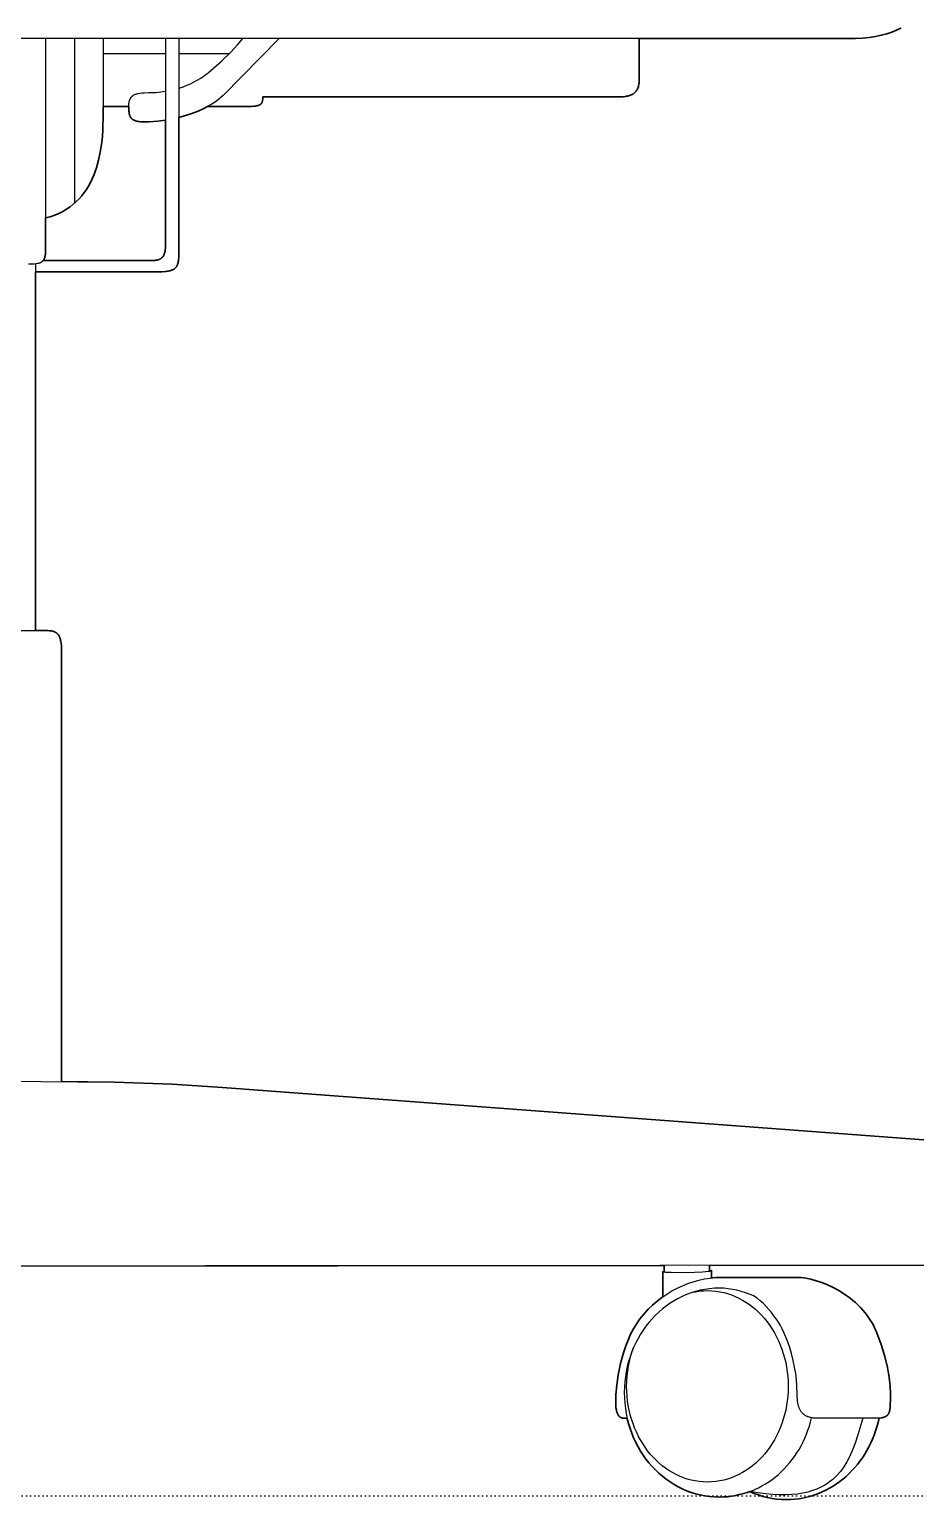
# Model space of a CAD drawing. Header units: millimetres. Extents: x 0 to 1824, y -1116 to 893.
# Drawn here: x 422.1 to 655, y -1116 to -729.6 of the extents above; entities that cross this region are included whole.
import ezdxf

# ---------------------------------------------------------------- set-up
doc = ezdxf.new("R2010")
doc.units = ezdxf.units.MM
doc.linetypes.add('Dots', pattern=[1, 0, -1])
doc.layers.add('Blocks', color=7, linetype='Continuous')
for name, color, linetype, lineweight, true_color in [('Blocks$Inner', 7, 'Continuous', 25, 0x007f00), ('Blocks$Outline', 7, 'Continuous', 35, 0xff3f3f), ('Groud', 7, 'Dots', 25, 0x243775)]:
    doc.layers.add(name, color=color, linetype=linetype, lineweight=lineweight, true_color=true_color)

# ---------------------------------------------------------------- blocks, each defined once
blk = doc.blocks.new('Oxford Low Office Chair Back')
at = {"layer": 'Blocks$Inner'}
for p, q in [((474.64, 379.03), (461.37, 379.03)), ((441.49, 365.13), (448.2, 365.13)), ((468.88, 365.13), (479.13, 365.13)), ((430.56, 221.94), (430.56, 108.86)), ((588.52, 52.3), (588.52, 58.9)), ((601.37, 59.22), (601.37, 57.26))]:
    blk.add_line(p, q, dxfattribs=at)
for points in [[(651.05, 385.71), (649.92, 385.18), (648.7, 384.7), (647.38, 384.27), (645.96, 383.89), (644.43, 383.58), (642.78, 383.33), (641.03, 383.15), (639.15, 383.04), (637.15, 383), (183.1, 383), (182.03, 383.03), (180.97, 383.11), (179.92, 383.24), (178.88, 383.43), (177.85, 383.67), (176.84, 383.95), (175.84, 384.28), (174.86, 384.66), (173.9, 385.08), (172.97, 385.55)], [(426.34, 383), (426.34, 327.16), (426.32, 326.59), (426.3, 326.33), (426.27, 326.09), (426.23, 325.86), (426.18, 325.65), (426.13, 325.45), (426.06, 325.26), (425.99, 325.09), (425.95, 325.01), (425.9, 324.93), (425.86, 324.85), (425.81, 324.78), (425.76, 324.71), (425.71, 324.65), (425.6, 324.52), (425.54, 324.47), (425.48, 324.41), (425.42, 324.36), (425.36, 324.31), (425.35, 324.31), (425.35, 324.31), (425.35, 324.3), (425.35, 324.3), (425.35, 324.3), (425.34, 324.3), (425.34, 324.3), (425.34, 324.3), (425.34, 324.3), (425.34, 324.29), (425.33, 324.29), (425.33, 324.29), (425.33, 324.29), (425.33, 324.29), (425.33, 324.29), (425.32, 324.29), (425.29, 324.26), (425.22, 324.22), (425.15, 324.17), (425.08, 324.13), (425, 324.1), (424.92, 324.06), (424.76, 324), (424.59, 323.94), (424.5, 323.91), (424.41, 323.89), (424.23, 323.85), (423.82, 323.78), (423.39, 323.73), (422.91, 323.71), (421.87, 323.69)], [(461.37, 383), (461.37, 326.67), (461.34, 325.38), (461.29, 324.83), (461.26, 324.57), (461.22, 324.32), (461.17, 324.09), (461.11, 323.87), (461.04, 323.66), (461.01, 323.56), (460.96, 323.46), (460.92, 323.37), (460.87, 323.28), (460.83, 323.19), (460.77, 323.1), (460.72, 323.02), (460.66, 322.94), (460.6, 322.86), (460.53, 322.79), (460.46, 322.72), (460.43, 322.68), (460.39, 322.65), (460.32, 322.58), (460.24, 322.52), (460.15, 322.46), (460.07, 322.4), (460.05, 322.39), (460.05, 322.39), (460.05, 322.39), (460.05, 322.39), (460.04, 322.39), (460.02, 322.37), (459.97, 322.35), (459.88, 322.29), (459.68, 322.19), (459.46, 322.11), (459.22, 322.03), (458.96, 321.96), (458.68, 321.9), (458.39, 321.84), (458.07, 321.8), (457.73, 321.77), (456.99, 321.72), (456.15, 321.7), (423.66, 321.7)], [(457.89, 383), (457.89, 329.52), (457.88, 328.51), (457.85, 328.04), (457.81, 327.59), (457.75, 327.16), (457.71, 326.96), (457.67, 326.76), (457.61, 326.57), (457.55, 326.39), (457.48, 326.22), (457.4, 326.05), (457.32, 325.9), (457.27, 325.82), (457.22, 325.75), (457.17, 325.68), (457.11, 325.61), (457.05, 325.54), (457.05, 325.54), (457.05, 325.54), (457.05, 325.53), (457.05, 325.53), (457.04, 325.53), (457.04, 325.53), (457.04, 325.53), (457.04, 325.53), (457.04, 325.52), (457.03, 325.52), (457.03, 325.52), (457.03, 325.52), (457.03, 325.51), (457.03, 325.51), (457.02, 325.51), (457.02, 325.51), (457.02, 325.51), (457.02, 325.5), (457.02, 325.5), (457.01, 325.5), (457.01, 325.5), (457.01, 325.5), (457.01, 325.49), (457.01, 325.49), (457, 325.49), (457, 325.49), (457, 325.48), (457, 325.48), (457, 325.48), (456.99, 325.48), (456.99, 325.48), (456.93, 325.41), (456.86, 325.35), (456.79, 325.3), (456.76, 325.27), (456.72, 325.24), (456.64, 325.19), (456.57, 325.14), (456.48, 325.09), (456.4, 325.05), (456.31, 325), (456.22, 324.96), (456.12, 324.92), (456.02, 324.89), (455.92, 324.86), (455.82, 324.83), (455.59, 324.78), (455.47, 324.75), (455.35, 324.73), (455.1, 324.71), (454.83, 324.69), (454.54, 324.68), (425.74, 324.68)], [(441.49, 383), (441.49, 363.02), (441.4, 359.22), (441.26, 357.21), (441.03, 355.17), (440.71, 353.11), (440.27, 351.06), (439.7, 349.03), (439.37, 348.04), (438.99, 347.06), (438.58, 346.1), (438.13, 345.17), (437.63, 344.25), (437.08, 343.37), (436.49, 342.51), (435.85, 341.69), (435.16, 340.9), (434.42, 340.15), (433.62, 339.44), (432.77, 338.77), (431.85, 338.15), (430.88, 337.58), (429.84, 337.06), (428.74, 336.6), (427.57, 336.19), (426.34, 335.85)], [(433.92, 383), (433.92, 339.7)], [(487.71, 383), (472.99, 368.05), (472.46, 367.57), (471.9, 367.11), (471.31, 366.66), (470.7, 366.22), (470.05, 365.8), (469.37, 365.4), (467.95, 364.63), (466.43, 363.93), (464.82, 363.3), (463.13, 362.75), (461.37, 362.27)], [(461.37, 369.95), (462.32, 370.27), (463.29, 370.63), (464.26, 371.04), (465.24, 371.52), (466.21, 372.05), (467.18, 372.64), (468.13, 373.3), (469.07, 374.04), (472.61, 377.08), (475.07, 379.44), (476.82, 381.33), (478.2, 383)], [(479.13, 365.13), (480.5, 365.16), (481.05, 365.21), (481.53, 365.27), (481.75, 365.31), (481.95, 365.35), (482.13, 365.39), (482.29, 365.45), (482.37, 365.47), (482.41, 365.49), (482.44, 365.5), (482.48, 365.52), (482.51, 365.53), (482.55, 365.55), (482.58, 365.57), (482.61, 365.58), (482.62, 365.58), (482.62, 365.58), (482.62, 365.59), (482.62, 365.59), (482.62, 365.59), (482.62, 365.59), (482.63, 365.59), (482.63, 365.59), (482.63, 365.59), (482.63, 365.59), (482.63, 365.59), (482.64, 365.59), (482.64, 365.6), (482.64, 365.6), (482.64, 365.6), (482.64, 365.6), (482.65, 365.6), (482.65, 365.6), (482.65, 365.6), (482.65, 365.6), (482.65, 365.6), (482.66, 365.61), (482.66, 365.61), (482.66, 365.61), (482.67, 365.62), (482.7, 365.63), (482.76, 365.67), (482.79, 365.69), (482.82, 365.71), (482.87, 365.75), (482.91, 365.78), (482.96, 365.83), (483, 365.87), (483.04, 365.91), (483.08, 365.96), (483.11, 366.01), (483.15, 366.05), (483.15, 366.06), (483.15, 366.06), (483.15, 366.06), (483.15, 366.06), (483.15, 366.06), (483.15, 366.06), (483.15, 366.06), (483.15, 366.07), (483.15, 366.07), (483.16, 366.07), (483.16, 366.07), (483.16, 366.07), (483.16, 366.07), (483.16, 366.08), (483.16, 366.08), (483.16, 366.08), (483.18, 366.1), (483.19, 366.13), (483.19, 366.13), (483.19, 366.13), (483.19, 366.14), (483.19, 366.14), (483.2, 366.14), (483.2, 366.14), (483.2, 366.14), (483.2, 366.14), (483.2, 366.15), (483.2, 366.15), (483.2, 366.15), (483.2, 366.15), (483.2, 366.15), (483.2, 366.15), (483.2, 366.16), (483.23, 366.21), (483.25, 366.26), (483.27, 366.32), (483.29, 366.38), (483.31, 366.43), (483.32, 366.46), (483.33, 366.49), (483.33, 366.52), (483.34, 366.53), (483.34, 366.53), (483.34, 366.53), (483.34, 366.53), (483.34, 366.54), (483.34, 366.54), (483.34, 366.54), (483.34, 366.54), (483.34, 366.54), (483.34, 366.54), (483.34, 366.55), (483.34, 366.55), (483.34, 366.55), (483.34, 366.55), (483.34, 366.55), (483.34, 366.56), (483.36, 366.62), (483.38, 366.75), (483.39, 366.89), (483.4, 367.03), (483.42, 367.34), (483.42, 367.68), (576.78, 367.68), (577.49, 367.69), (578.14, 367.73), (578.75, 367.79), (579.03, 367.84), (579.3, 367.89), (579.56, 367.95), (579.81, 368.03), (580.04, 368.11), (580.27, 368.2), (580.48, 368.3), (580.58, 368.35), (580.63, 368.38), (580.68, 368.41), (580.77, 368.47), (580.86, 368.53), (580.95, 368.6), (581.04, 368.66), (581.12, 368.73), (581.21, 368.81), (581.28, 368.89), (581.36, 368.97), (581.43, 369.05), (581.5, 369.14), (581.57, 369.22), (581.63, 369.32), (581.69, 369.41), (581.75, 369.51), (581.86, 369.72), (581.96, 369.94), (582.05, 370.18), (582.12, 370.43), (582.19, 370.7), (582.24, 370.98), (582.29, 371.28), (582.32, 371.59), (582.35, 371.92), (582.37, 372.63), (582.37, 383)], [(457.89, 379.03), (441.49, 379.03)], [(457.89, 361.58), (455.84, 361.32), (453.48, 361.14), (452.51, 361.11), (451.66, 361.13), (451.28, 361.16), (450.93, 361.2), (450.61, 361.25), (450.31, 361.31), (450.04, 361.38), (449.92, 361.42), (449.85, 361.44), (449.79, 361.47), (449.74, 361.49), (449.68, 361.51), (449.68, 361.51), (449.67, 361.52), (449.67, 361.52), (449.67, 361.52), (449.65, 361.52), (449.65, 361.53), (449.64, 361.53), (449.64, 361.53), (449.64, 361.53), (449.63, 361.53), (449.63, 361.53), (449.63, 361.54), (449.62, 361.54), (449.57, 361.56), (449.56, 361.57), (449.55, 361.57), (449.55, 361.57), (449.55, 361.57), (449.54, 361.58), (449.54, 361.58), (449.54, 361.58), (449.53, 361.58), (449.53, 361.58), (449.53, 361.58), (449.52, 361.58), (449.52, 361.59), (449.52, 361.59), (449.51, 361.59), (449.51, 361.59), (449.51, 361.59), (449.5, 361.59), (449.5, 361.6), (449.5, 361.6), (449.49, 361.6), (449.49, 361.6), (449.49, 361.6), (449.48, 361.6), (449.48, 361.61), (449.48, 361.61), (449.48, 361.61), (449.47, 361.61), (449.47, 361.61), (449.47, 361.61), (449.42, 361.64), (449.37, 361.67), (449.27, 361.73), (449.23, 361.76), (449.23, 361.76), (449.22, 361.76), (449.22, 361.77), (449.22, 361.77), (449.21, 361.77), (449.21, 361.77), (449.21, 361.77), (449.21, 361.77), (449.2, 361.78), (449.2, 361.78), (449.2, 361.78), (449.19, 361.78), (449.19, 361.79), (449.19, 361.79), (449.19, 361.79), (449.1, 361.86), (449.02, 361.92), (448.95, 361.99), (448.88, 362.07), (448.81, 362.14), (448.78, 362.18), (448.75, 362.22), (448.7, 362.31), (448.64, 362.39), (448.59, 362.48), (448.57, 362.53), (448.55, 362.57), (448.51, 362.67), (448.47, 362.77), (448.43, 362.87), (448.4, 362.97), (448.37, 363.08), (448.35, 363.19), (448.3, 363.42), (448.27, 363.66), (448.24, 363.92), (448.21, 364.47), (448.2, 365.07), (448.21, 365.38), (448.22, 365.67), (448.25, 365.94), (448.29, 366.19), (448.31, 366.31), (448.34, 366.43), (448.4, 366.66), (448.43, 366.77), (448.47, 366.87), (448.47, 366.87), (448.47, 366.88), (448.47, 366.88), (448.47, 366.88), (448.47, 366.89), (448.47, 366.89), (448.47, 366.89), (448.48, 366.9), (448.48, 366.9), (448.48, 366.9), (448.48, 366.9), (448.48, 366.91), (448.48, 366.91), (448.48, 366.91), (448.48, 366.92), (448.49, 366.92), (448.5, 366.97), (448.55, 367.07), (448.59, 367.16), (448.64, 367.25), (448.74, 367.42), (448.79, 367.5), (448.85, 367.58), (448.91, 367.65), (448.97, 367.72), (449.03, 367.79), (449.1, 367.85), (449.17, 367.92), (449.24, 367.98), (449.32, 368.03), (449.35, 368.06), (449.39, 368.09), (449.39, 368.09), (449.4, 368.09), (449.4, 368.09), (449.4, 368.09), (449.4, 368.1), (449.41, 368.1), (449.41, 368.1), (449.41, 368.1), (449.41, 368.1), (449.42, 368.1), (449.42, 368.11), (449.42, 368.11), (449.42, 368.11), (449.43, 368.11), (449.43, 368.11), (449.43, 368.11), (449.45, 368.13), (449.45, 368.13), (449.46, 368.13), (449.46, 368.13), (449.46, 368.13), (449.46, 368.14), (449.47, 368.14), (449.47, 368.14), (449.47, 368.14), (449.55, 368.19), (449.72, 368.28), (449.9, 368.36), (450, 368.4), (450.1, 368.43), (450.3, 368.5), (450.5, 368.56), (450.72, 368.61), (451.19, 368.68), (451.69, 368.74), (452.23, 368.77), (453.42, 368.79), (454.36, 368.81), (455.43, 368.87), (456.61, 368.98), (457.89, 369.15)], [(423.66, 323.76), (423.66, 227.4)], [(396.77, 227.4), (426.84, 227.4), (427.33, 227.38), (427.44, 227.38), (427.56, 227.37), (427.78, 227.34), (427.99, 227.3), (428.09, 227.28), (428.19, 227.26), (428.29, 227.23), (428.29, 227.23), (428.3, 227.23), (428.3, 227.23), (428.3, 227.23), (428.31, 227.23), (428.31, 227.23), (428.31, 227.23), (428.32, 227.22), (428.32, 227.22), (428.32, 227.22), (428.33, 227.22), (428.33, 227.22), (428.34, 227.22), (428.34, 227.22), (428.35, 227.22), (428.35, 227.22), (428.35, 227.21), (428.35, 227.21), (428.36, 227.21), (428.36, 227.21), (428.36, 227.21), (428.37, 227.21), (428.37, 227.21), (428.37, 227.21), (428.38, 227.21), (428.38, 227.21), (428.38, 227.21), (428.38, 227.2), (428.39, 227.2), (428.57, 227.14), (428.66, 227.1), (428.7, 227.09), (428.75, 227.07), (428.79, 227.05), (428.79, 227.05), (428.79, 227.04), (428.8, 227.04), (428.8, 227.04), (428.8, 227.04), (428.8, 227.04), (428.81, 227.04), (428.81, 227.04), (428.81, 227.03), (428.81, 227.03), (428.82, 227.03), (428.82, 227.03), (428.82, 227.03), (428.82, 227.03), (428.83, 227.03), (428.83, 227.03), (428.87, 227.01), (428.89, 226.99), (428.89, 226.99), (428.9, 226.99), (428.9, 226.99), (428.9, 226.99), (428.9, 226.99), (428.91, 226.99), (428.91, 226.98), (428.91, 226.98), (428.95, 226.96), (428.99, 226.94), (429.07, 226.89), (429.11, 226.86), (429.14, 226.84), (429.15, 226.84), (429.15, 226.84), (429.15, 226.83), (429.15, 226.83), (429.15, 226.83), (429.16, 226.83), (429.16, 226.83), (429.16, 226.83), (429.16, 226.82), (429.17, 226.82), (429.17, 226.82), (429.17, 226.82), (429.18, 226.81), (429.18, 226.81), (429.18, 226.81), (429.19, 226.81), (429.19, 226.81), (429.19, 226.8), (429.19, 226.8), (429.2, 226.8), (429.2, 226.8), (429.2, 226.8), (429.2, 226.8), (429.2, 226.79), (429.21, 226.79), (429.21, 226.79), (429.21, 226.79), (429.21, 226.79), (429.22, 226.78), (429.25, 226.76), (429.26, 226.75), (429.26, 226.75), (429.26, 226.75), (429.27, 226.74), (429.27, 226.74), (429.27, 226.74), (429.27, 226.74), (429.28, 226.74), (429.28, 226.74), (429.28, 226.73), (429.28, 226.73), (429.28, 226.73), (429.29, 226.73), (429.29, 226.73), (429.29, 226.72), (429.29, 226.72), (429.3, 226.72), (429.3, 226.72), (429.3, 226.72), (429.3, 226.72), (429.3, 226.71), (429.31, 226.71), (429.31, 226.7), (429.32, 226.7), (429.32, 226.7), (429.32, 226.7), (429.36, 226.67), (429.49, 226.54), (429.55, 226.47), (429.61, 226.4), (429.64, 226.37), (429.67, 226.33), (429.72, 226.25), (429.83, 226.09), (429.88, 226), (429.93, 225.91), (429.98, 225.82), (430.02, 225.72), (430.1, 225.52), (430.18, 225.31), (430.25, 225.08), (430.31, 224.83), (430.36, 224.57), (430.45, 224.01), (430.51, 223.39), (430.55, 222.7), (430.56, 221.94)], [(707.2, 60.63), (110.06, 60.14)], [(415.41, 109.02), (444.48, 108.71), (459.64, 108.19), (472.8, 107.29), (699.39, 90.41)], [(588.52, 58.9), (588.52, 58.9), (588.52, 58.9), (588.52, 58.9), (588.52, 58.9), (588.52, 58.9), (588.53, 58.9), (588.53, 58.9), (588.53, 58.9), (588.53, 58.9), (588.53, 58.9), (588.53, 58.9), (588.54, 58.9), (588.54, 58.89), (588.54, 58.89), (588.54, 58.89), (588.54, 58.89), (588.57, 58.89), (588.63, 58.88), (588.79, 58.86), (589.27, 58.82), (590.72, 58.76), (594.81, 58.73), (598.96, 58.86), (599.8, 58.93), (600.5, 59.01), (600.79, 59.06), (601.03, 59.11), (601.14, 59.13), (601.23, 59.16), (601.31, 59.19), (601.33, 59.2), (601.34, 59.2), (601.37, 59.22)], [(588.93, 58.84), (588.93, 60.54)], [(600.82, 59.06), (600.82, 60.55)], [(579.19, 20.37), (578.68, 20.36), (578.43, 20.37), (578.3, 20.38), (578.17, 20.39), (578.04, 20.41), (578.01, 20.41), (577.98, 20.42), (577.97, 20.42), (577.97, 20.42), (577.97, 20.42), (577.97, 20.42), (577.97, 20.42), (577.96, 20.42), (577.96, 20.42), (577.96, 20.42), (577.95, 20.43), (577.95, 20.43), (577.95, 20.43), (577.95, 20.43), (577.94, 20.43), (577.91, 20.43), (577.79, 20.47), (577.75, 20.48), (577.75, 20.48), (577.75, 20.48), (577.75, 20.48), (577.75, 20.48), (577.74, 20.48), (577.74, 20.48), (577.74, 20.48), (577.74, 20.48), (577.74, 20.48), (577.73, 20.48), (577.73, 20.48), (577.73, 20.48), (577.73, 20.49), (577.73, 20.49), (577.72, 20.49), (577.72, 20.49), (577.72, 20.49), (577.72, 20.49), (577.72, 20.49), (577.71, 20.49), (577.71, 20.49), (577.71, 20.49), (577.71, 20.49), (577.71, 20.49), (577.71, 20.49), (577.7, 20.49), (577.7, 20.49), (577.7, 20.5), (577.7, 20.5), (577.7, 20.5), (577.69, 20.5), (577.69, 20.5), (577.66, 20.51), (577.54, 20.56), (577.54, 20.56), (577.53, 20.56), (577.53, 20.56), (577.53, 20.56), (577.53, 20.57), (577.53, 20.57), (577.52, 20.57), (577.52, 20.57), (577.52, 20.57), (577.52, 20.57), (577.52, 20.57), (577.52, 20.57), (577.51, 20.57), (577.51, 20.57), (577.51, 20.58), (577.51, 20.58), (577.48, 20.59), (577.48, 20.59), (577.47, 20.59), (577.47, 20.59), (577.47, 20.6), (577.47, 20.6), (577.47, 20.6), (577.46, 20.6), (577.46, 20.6), (577.46, 20.6), (577.46, 20.6), (577.46, 20.6), (577.46, 20.6), (577.45, 20.6), (577.45, 20.61), (577.45, 20.61), (577.45, 20.61), (577.45, 20.61), (577.44, 20.61), (577.44, 20.61), (577.44, 20.61), (577.44, 20.61), (577.44, 20.61), (577.43, 20.61), (577.43, 20.62), (577.43, 20.62), (577.43, 20.62), (577.43, 20.62), (577.43, 20.62), (577.42, 20.62), (577.42, 20.62), (577.42, 20.62), (577.42, 20.62), (577.42, 20.63), (577.41, 20.63), (577.41, 20.63), (577.41, 20.63), (577.41, 20.63), (577.41, 20.63), (577.41, 20.63), (577.4, 20.63), (577.4, 20.63), (577.4, 20.63), (577.4, 20.64), (577.4, 20.64), (577.39, 20.64), (577.39, 20.64), (577.39, 20.64), (577.39, 20.64), (577.36, 20.66), (577.3, 20.7), (577.27, 20.72), (577.24, 20.74), (577.24, 20.74), (577.24, 20.74), (577.24, 20.74), (577.24, 20.75), (577.24, 20.75), (577.23, 20.75), (577.23, 20.75), (577.23, 20.75), (577.23, 20.75), (577.23, 20.75), (577.22, 20.75), (577.22, 20.76), (577.22, 20.76), (577.21, 20.76), (577.21, 20.76), (577.21, 20.77), (577.21, 20.77), (577.2, 20.77), (577.2, 20.77), (577.2, 20.78), (577.2, 20.78), (577.19, 20.78), (577.19, 20.78), (577.19, 20.78), (577.19, 20.78), (577.19, 20.78), (577.13, 20.83), (577.08, 20.88), (577.02, 20.94), (576.97, 21), (576.92, 21.06), (576.87, 21.13), (576.78, 21.27), (576.73, 21.35), (576.68, 21.44), (576.6, 21.62), (576.52, 21.82), (576.45, 22.04), (576.38, 22.28), (576.33, 22.55), (576.28, 22.83), (576.23, 23.15), (576.18, 23.84), (576.16, 24.65), (576.22, 26.63), (576.43, 29.06), (576.83, 31.81), (577.43, 34.79), (577.82, 36.33), (578.28, 37.87), (578.81, 39.42), (579.41, 40.94), (580.08, 42.44), (580.84, 43.9), (581.68, 45.29), (582.14, 45.96), (582.62, 46.61), (583.63, 47.86), (584.71, 49.03), (585.84, 50.14), (587.04, 51.18), (588.28, 52.14), (589.57, 53.02), (590.91, 53.83), (592.28, 54.57), (593.68, 55.22), (595.1, 55.79), (596.56, 56.28), (598.02, 56.68), (599.51, 56.99), (601, 57.22), (602.49, 57.36), (603.98, 57.41), (623.74, 57.41), (624.29, 57.39), (624.87, 57.35), (625.48, 57.28), (626.11, 57.19), (627.44, 56.92), (628.85, 56.54), (630.31, 56.05), (631.8, 55.45), (633.31, 54.74), (634.82, 53.92), (636.31, 52.98), (637.76, 51.93), (638.47, 51.37), (639.16, 50.77), (639.82, 50.15), (640.47, 49.5), (641.1, 48.82), (641.69, 48.11), (642.26, 47.38), (642.8, 46.61), (643.31, 45.82), (643.78, 44.99), (644.21, 44.14), (644.61, 43.26), (645.91, 39.8), (646.88, 36.61), (647.56, 33.7), (648.01, 31.08), (648.26, 28.79), (648.36, 26.84), (648.37, 25.25), (648.33, 24.03), (648.3, 23.54), (648.26, 23.09), (648.21, 22.68), (648.17, 22.48), (648.13, 22.3), (648.08, 22.13), (648.03, 21.97), (648, 21.89), (647.97, 21.81), (647.9, 21.67), (647.82, 21.53), (647.78, 21.47), (647.74, 21.4), (647.69, 21.34), (647.64, 21.28), (647.59, 21.23), (647.54, 21.17), (647.49, 21.12), (647.43, 21.07), (647.41, 21.05), (647.34, 20.99), (647.31, 20.97), (647.24, 20.93), (647.17, 20.88), (647.14, 20.86), (647.1, 20.84), (647.03, 20.8), (646.87, 20.73), (646.7, 20.66), (646.52, 20.6), (646.32, 20.55), (646.12, 20.5), (645.89, 20.47), (645.4, 20.41), (644.85, 20.37), (644.23, 20.36), (630.2, 20.36), (629.2, 20.37), (628.68, 20.39), (628.15, 20.43), (627.88, 20.47), (627.61, 20.51), (627.35, 20.57), (627.09, 20.64), (626.83, 20.72), (626.7, 20.77), (626.64, 20.79), (626.58, 20.82), (626.45, 20.87), (626.33, 20.93), (626.09, 21.06), (625.97, 21.13), (625.85, 21.21), (625.74, 21.29), (625.63, 21.38), (625.52, 21.47), (625.41, 21.57), (625.3, 21.67), (625.2, 21.78), (625.1, 21.89), (625.01, 22.01), (624.91, 22.14), (624.82, 22.27), (624.74, 22.41), (624.65, 22.55), (624.57, 22.7), (624.5, 22.86), (624.36, 23.2), (624.23, 23.57), (624.17, 23.76), (624.12, 23.97), (624.03, 24.39), (623.96, 24.86), (623.9, 25.35), (623.87, 25.89), (623.86, 26.45), (623.77, 29.02), (623.65, 30.52), (623.46, 32.12), (623.19, 33.81), (622.83, 35.58), (622.38, 37.39), (621.83, 39.23), (621.16, 41.09), (620.36, 42.93), (619.91, 43.84), (619.43, 44.73), (618.91, 45.62), (618.35, 46.49), (617.75, 47.34), (617.12, 48.17), (616.44, 48.98), (615.72, 49.76), (614.96, 50.52), (614.15, 51.24), (613.3, 51.93), (612.4, 52.58), (611.35, 53), (610.27, 53.38), (609.16, 53.72), (608.03, 54.01), (606.89, 54.25), (605.73, 54.42), (604.56, 54.53), (603.39, 54.57), (602.11, 54.54), (600.84, 54.43), (599.59, 54.26), (598.36, 54.02), (597.15, 53.71), (595.97, 53.34), (594.81, 52.91), (593.67, 52.42), (592.57, 51.87), (591.49, 51.26), (590.44, 50.6), (589.43, 49.88), (588.45, 49.12), (587.51, 48.3), (586.6, 47.44), (585.74, 46.53), (584.91, 45.58), (584.12, 44.58), (583.38, 43.55), (582.69, 42.47), (582.04, 41.36), (581.44, 40.21), (580.88, 39.02), (580.38, 37.81), (579.94, 36.56), (579.54, 35.28), (579.21, 33.98), (578.93, 32.65), (578.71, 31.3), (578.55, 29.93), (578.45, 28.53), (578.42, 27.12), (578.45, 25.71), (578.55, 24.31), (578.71, 22.94), (578.93, 21.59), (579.21, 20.26), (579.54, 18.96), (579.94, 17.68), (580.38, 16.43), (580.88, 15.22), (581.44, 14.04), (582.04, 12.89), (582.69, 11.77), (583.38, 10.69), (584.12, 9.66), (584.91, 8.66), (585.74, 7.71), (586.6, 6.8), (587.51, 5.94), (588.45, 5.12), (589.43, 4.36), (590.44, 3.64), (591.49, 2.98), (592.57, 2.37), (593.67, 1.83), (594.81, 1.33), (595.97, 0.9), (597.15, 0.53), (598.36, 0.23), (599.59, -0.02), (600.84, -0.19), (602.11, -0.3), (603.39, -0.33), (604.48, -0.31), (605.57, -0.23), (606.63, -0.1), (607.69, 0.07), (608.73, 0.3), (609.75, 0.57), (610.76, 0.88), (611.74, 1.24), (612.71, 1.65), (613.66, 2.09), (614.59, 2.58), (615.5, 3.11), (616.39, 3.67), (617.25, 4.28), (618.09, 4.92), (618.9, 5.6), (619.68, 6.31), (620.44, 7.06), (621.17, 7.84), (621.87, 8.66), (622.54, 9.5), (623.18, 10.37), (623.78, 11.27), (624.36, 12.2), (624.9, 13.16), (625.4, 14.14), (625.87, 15.15), (626.3, 16.18), (626.69, 17.23), (627.05, 18.3), (627.36, 19.4), (627.63, 20.51)], [(596.66, 53.56), (597.54, 53.72), (598.44, 53.83), (599.35, 53.9), (600.27, 53.93), (601.36, 53.89), (602.44, 53.8), (603.5, 53.64), (604.55, 53.41), (605.58, 53.13), (606.58, 52.79), (607.57, 52.4), (608.53, 51.95), (609.47, 51.44), (610.39, 50.89), (611.28, 50.28), (612.14, 49.63), (612.97, 48.93), (613.77, 48.18), (614.54, 47.39), (615.28, 46.56), (615.99, 45.68), (616.65, 44.77), (617.28, 43.82), (617.87, 42.83), (618.43, 41.81), (618.94, 40.76), (619.41, 39.68), (619.83, 38.56), (620.21, 37.42), (620.55, 36.25), (620.83, 35.06), (621.07, 33.84), (621.25, 32.6), (621.39, 31.34), (621.47, 30.06), (621.5, 28.77), (621.47, 27.48), (621.39, 26.2), (621.25, 24.94), (621.07, 23.7), (620.83, 22.48), (620.55, 21.29), (620.21, 20.12), (619.83, 18.98), (619.41, 17.86), (618.94, 16.78), (618.43, 15.73), (617.87, 14.71), (617.28, 13.72), (616.65, 12.77), (615.99, 11.86), (615.28, 10.98), (614.54, 10.15), (613.77, 9.36), (612.97, 8.61), (612.14, 7.91), (611.28, 7.26), (610.39, 6.65), (609.47, 6.09), (608.53, 5.59), (607.57, 5.14), (606.58, 4.75), (605.58, 4.41), (604.55, 4.13), (603.5, 3.9), (602.44, 3.74), (601.36, 3.65), (600.27, 3.61), (599.18, 3.65), (598.1, 3.74), (597.04, 3.9), (595.99, 4.12), (594.97, 4.41), (593.96, 4.75), (592.97, 5.14), (592.01, 5.59), (591.07, 6.09), (590.15, 6.65), (589.26, 7.26), (588.4, 7.91), (587.57, 8.61), (586.77, 9.36), (586, 10.15), (585.26, 10.98), (584.56, 11.86), (583.89, 12.77), (583.26, 13.72), (582.67, 14.71), (582.11, 15.73), (581.6, 16.78), (581.13, 17.86), (580.71, 18.98), (580.33, 20.12), (580, 21.29), (579.71, 22.48), (579.47, 23.7), (579.29, 24.94), (579.15, 26.2), (579.07, 27.48), (579.04, 28.77), (579.07, 30.12), (579.16, 31.46), (579.31, 32.77), (579.51, 34.06), (579.77, 35.33), (580.08, 36.57), (580.44, 37.78), (580.86, 38.96)], [(641.07, 20.36), (639.8, 15.99), (639.1, 13.87), (638.31, 11.81), (637.87, 10.82), (637.4, 9.85), (636.89, 8.91), (636.34, 8.01), (635.75, 7.13), (635.12, 6.3), (634.43, 5.51), (633.68, 4.76), (633.29, 4.4), (632.88, 4.06), (632.46, 3.72), (632.02, 3.4), (631.56, 3.1), (631.09, 2.8), (630.6, 2.52), (630.09, 2.26), (629.56, 2.01), (629.02, 1.77), (627.87, 1.35), (626.64, 0.99), (625.33, 0.69), (623.93, 0.47), (622.44, 0.32), (620.85, 0.24), (619.17, 0.25), (617.39, 0.33), (615.49, 0.5), (613.49, 0.76), (611.38, 1.11), (612.5, 0.63), (613.65, 0.21), (614.82, -0.15), (616.02, -0.45), (617.24, -0.69), (618.47, -0.86), (619.73, -0.96), (620.99, -1), (622.1, -0.97), (623.2, -0.89), (624.29, -0.76), (625.36, -0.58), (626.41, -0.35), (627.45, -0.07), (628.47, 0.25), (629.47, 0.62), (630.45, 1.04), (631.41, 1.5), (632.35, 2), (633.27, 2.54), (634.17, 3.13), (635.04, 3.75), (635.88, 4.41), (636.7, 5.11), (637.49, 5.84), (638.25, 6.61), (638.98, 7.41), (639.69, 8.25), (640.35, 9.11), (640.99, 10.01), (641.6, 10.94), (642.17, 11.89), (642.7, 12.87), (643.2, 13.88), (643.66, 14.91), (644.08, 15.97), (644.46, 17.04), (644.8, 18.14), (645.1, 19.26), (645.36, 20.4)]]:
    blk.add_lwpolyline(points, dxfattribs=at)
at = {"layer": 'Blocks$Outline'}
for points in [[(651.05, 385.71), (649.92, 385.18), (648.7, 384.7), (647.38, 384.27), (645.96, 383.89), (644.43, 383.58), (642.78, 383.33), (641.03, 383.15), (639.15, 383.04), (637.15, 383), (582.37, 383)], [(582.37, 383), (582.37, 372.63), (582.35, 371.92), (582.32, 371.59), (582.29, 371.28), (582.24, 370.98), (582.19, 370.7), (582.12, 370.43), (582.05, 370.18), (581.96, 369.94), (581.86, 369.72), (581.75, 369.51), (581.69, 369.41), (581.63, 369.32), (581.57, 369.22), (581.5, 369.14), (581.43, 369.05), (581.36, 368.97), (581.28, 368.89), (581.21, 368.81), (581.12, 368.73), (581.04, 368.66), (580.95, 368.6), (580.86, 368.53), (580.77, 368.47), (580.68, 368.41), (580.63, 368.38), (580.58, 368.35), (580.48, 368.3), (580.27, 368.2), (580.04, 368.11), (579.81, 368.03), (579.56, 367.95), (579.3, 367.89), (579.03, 367.84), (578.75, 367.79), (578.14, 367.73), (577.49, 367.69), (576.78, 367.68), (483.42, 367.68), (483.42, 367.34), (483.4, 367.03), (483.39, 366.89), (483.38, 366.75), (483.36, 366.62), (483.34, 366.56), (483.34, 366.55), (483.34, 366.55), (483.34, 366.55), (483.34, 366.55), (483.34, 366.55), (483.34, 366.54), (483.34, 366.54), (483.34, 366.54), (483.34, 366.54), (483.34, 366.54), (483.34, 366.54), (483.34, 366.53), (483.34, 366.53), (483.34, 366.53), (483.34, 366.53), (483.33, 366.52), (483.33, 366.49), (483.32, 366.46), (483.31, 366.43), (483.29, 366.38), (483.27, 366.32), (483.25, 366.26), (483.23, 366.21), (483.2, 366.16), (483.2, 366.15), (483.2, 366.15), (483.2, 366.15), (483.2, 366.15), (483.2, 366.15), (483.2, 366.15), (483.2, 366.14), (483.2, 366.14), (483.2, 366.14), (483.2, 366.14), (483.19, 366.14), (483.19, 366.14), (483.19, 366.13), (483.19, 366.13), (483.19, 366.13), (483.18, 366.1), (483.16, 366.08), (483.16, 366.08), (483.16, 366.08), (483.16, 366.07), (483.16, 366.07), (483.16, 366.07), (483.16, 366.07), (483.15, 366.07), (483.15, 366.07), (483.15, 366.06), (483.15, 366.06), (483.15, 366.06), (483.15, 366.06), (483.15, 366.06), (483.15, 366.06), (483.15, 366.06), (483.15, 366.05), (483.11, 366.01), (483.08, 365.96), (483.04, 365.91), (483, 365.87), (482.96, 365.83), (482.91, 365.78), (482.87, 365.75), (482.82, 365.71), (482.79, 365.69), (482.76, 365.67), (482.7, 365.63), (482.67, 365.62), (482.66, 365.61), (482.66, 365.61), (482.66, 365.61), (482.65, 365.6), (482.65, 365.6), (482.65, 365.6), (482.65, 365.6), (482.65, 365.6), (482.64, 365.6), (482.64, 365.6), (482.64, 365.6), (482.64, 365.6), (482.64, 365.59), (482.63, 365.59), (482.63, 365.59), (482.63, 365.59), (482.63, 365.59), (482.63, 365.59), (482.62, 365.59), (482.62, 365.59), (482.62, 365.59), (482.62, 365.59), (482.62, 365.58), (482.62, 365.58), (482.61, 365.58), (482.58, 365.57), (482.55, 365.55), (482.51, 365.53), (482.48, 365.52), (482.44, 365.5), (482.41, 365.49), (482.37, 365.47), (482.29, 365.45), (482.13, 365.39), (481.95, 365.35), (481.75, 365.31), (481.53, 365.27), (481.05, 365.21), (480.5, 365.16), (479.13, 365.13), (468.88, 365.13)], [(441.49, 365.13), (441.49, 363.02), (441.4, 359.22), (441.26, 357.21), (441.03, 355.17), (440.71, 353.11), (440.27, 351.06), (439.7, 349.03), (439.37, 348.04), (438.99, 347.06), (438.58, 346.1), (438.13, 345.17), (437.63, 344.25), (437.08, 343.37), (436.49, 342.51), (435.85, 341.69), (435.16, 340.9), (434.42, 340.15), (433.62, 339.44), (432.77, 338.77), (431.85, 338.15), (430.88, 337.58), (429.84, 337.06), (428.74, 336.6), (427.57, 336.19), (426.34, 335.85)], [(448.2, 365.13), (441.49, 365.13)], [(457.89, 361.58), (455.84, 361.32), (453.48, 361.14), (452.51, 361.11), (451.66, 361.13), (451.28, 361.16), (450.93, 361.2), (450.61, 361.25), (450.31, 361.31), (450.04, 361.38), (449.92, 361.42), (449.85, 361.44), (449.79, 361.47), (449.74, 361.49), (449.68, 361.51), (449.68, 361.51), (449.67, 361.52), (449.67, 361.52), (449.67, 361.52), (449.65, 361.52), (449.65, 361.53), (449.64, 361.53), (449.64, 361.53), (449.64, 361.53), (449.63, 361.53), (449.63, 361.53), (449.63, 361.54), (449.62, 361.54), (449.57, 361.56), (449.56, 361.57), (449.55, 361.57), (449.55, 361.57), (449.55, 361.57), (449.54, 361.58), (449.54, 361.58), (449.54, 361.58), (449.53, 361.58), (449.53, 361.58), (449.53, 361.58), (449.52, 361.58), (449.52, 361.59), (449.52, 361.59), (449.51, 361.59), (449.51, 361.59), (449.51, 361.59), (449.5, 361.59), (449.5, 361.6), (449.5, 361.6), (449.49, 361.6), (449.49, 361.6), (449.49, 361.6), (449.48, 361.6), (449.48, 361.61), (449.48, 361.61), (449.48, 361.61), (449.47, 361.61), (449.47, 361.61), (449.47, 361.61), (449.42, 361.64), (449.37, 361.67), (449.27, 361.73), (449.23, 361.76), (449.23, 361.76), (449.22, 361.76), (449.22, 361.77), (449.22, 361.77), (449.21, 361.77), (449.21, 361.77), (449.21, 361.77), (449.21, 361.77), (449.2, 361.78), (449.2, 361.78), (449.2, 361.78), (449.19, 361.78), (449.19, 361.79), (449.19, 361.79), (449.19, 361.79), (449.1, 361.86), (449.02, 361.92), (448.95, 361.99), (448.88, 362.07), (448.81, 362.14), (448.78, 362.18), (448.75, 362.22), (448.7, 362.31), (448.64, 362.39), (448.59, 362.48), (448.57, 362.53), (448.55, 362.57), (448.51, 362.67), (448.47, 362.77), (448.43, 362.87), (448.4, 362.97), (448.37, 363.08), (448.35, 363.19), (448.3, 363.42), (448.27, 363.66), (448.24, 363.92), (448.21, 364.47), (448.2, 365.07), (448.2, 365.13)], [(468.88, 365.13), (467.95, 364.63), (466.43, 363.93), (464.82, 363.3), (463.13, 362.75), (461.37, 362.27)], [(461.37, 362.27), (461.37, 326.67), (461.34, 325.38), (461.29, 324.83), (461.26, 324.57), (461.22, 324.32), (461.17, 324.09), (461.11, 323.87), (461.04, 323.66), (461.01, 323.56), (460.96, 323.46), (460.92, 323.37), (460.87, 323.28), (460.83, 323.19), (460.77, 323.1), (460.72, 323.02), (460.66, 322.94), (460.6, 322.86), (460.53, 322.79), (460.46, 322.72), (460.43, 322.68), (460.39, 322.65), (460.32, 322.58), (460.24, 322.52), (460.15, 322.46), (460.07, 322.4), (460.05, 322.39), (460.05, 322.39), (460.05, 322.39), (460.05, 322.39), (460.04, 322.39), (460.02, 322.37), (459.97, 322.35), (459.88, 322.29), (459.68, 322.19), (459.46, 322.11), (459.22, 322.03), (458.96, 321.96), (458.68, 321.9), (458.39, 321.84), (458.07, 321.8), (457.73, 321.77), (456.99, 321.72), (456.15, 321.7), (423.66, 321.7)], [(425.74, 324.68), (454.54, 324.68), (454.83, 324.69), (455.1, 324.71), (455.35, 324.73), (455.47, 324.75), (455.59, 324.78), (455.82, 324.83), (455.92, 324.86), (456.02, 324.89), (456.12, 324.92), (456.22, 324.96), (456.31, 325), (456.4, 325.05), (456.48, 325.09), (456.57, 325.14), (456.64, 325.19), (456.72, 325.24), (456.76, 325.27), (456.79, 325.3), (456.86, 325.35), (456.93, 325.41), (456.99, 325.48), (456.99, 325.48), (457, 325.48), (457, 325.48), (457, 325.48), (457, 325.49), (457, 325.49), (457.01, 325.49), (457.01, 325.49), (457.01, 325.5), (457.01, 325.5), (457.01, 325.5), (457.02, 325.5), (457.02, 325.5), (457.02, 325.51), (457.02, 325.51), (457.02, 325.51), (457.03, 325.51), (457.03, 325.51), (457.03, 325.52), (457.03, 325.52), (457.03, 325.52), (457.04, 325.52), (457.04, 325.53), (457.04, 325.53), (457.04, 325.53), (457.04, 325.53), (457.05, 325.53), (457.05, 325.53), (457.05, 325.54), (457.05, 325.54), (457.05, 325.54), (457.11, 325.61), (457.17, 325.68), (457.22, 325.75), (457.27, 325.82), (457.32, 325.9), (457.4, 326.05), (457.48, 326.22), (457.55, 326.39), (457.61, 326.57), (457.67, 326.76), (457.71, 326.96), (457.75, 327.16), (457.81, 327.59), (457.85, 328.04), (457.88, 328.51), (457.89, 329.52), (457.89, 361.58)], [(426.34, 335.85), (426.34, 327.16), (426.32, 326.59), (426.3, 326.33), (426.27, 326.09), (426.23, 325.86), (426.18, 325.65), (426.13, 325.45), (426.06, 325.26), (425.99, 325.09), (425.95, 325.01), (425.9, 324.93), (425.86, 324.85), (425.81, 324.78), (425.76, 324.71), (425.74, 324.68)], [(423.66, 321.7), (423.66, 227.4)], [(423.66, 227.4), (426.84, 227.4), (427.33, 227.38), (427.44, 227.38), (427.56, 227.37), (427.78, 227.34), (427.99, 227.3), (428.09, 227.28), (428.19, 227.26), (428.29, 227.23), (428.29, 227.23), (428.3, 227.23), (428.3, 227.23), (428.3, 227.23), (428.31, 227.23), (428.31, 227.23), (428.31, 227.23), (428.32, 227.22), (428.32, 227.22), (428.32, 227.22), (428.33, 227.22), (428.33, 227.22), (428.34, 227.22), (428.34, 227.22), (428.35, 227.22), (428.35, 227.22), (428.35, 227.21), (428.35, 227.21), (428.36, 227.21), (428.36, 227.21), (428.36, 227.21), (428.37, 227.21), (428.37, 227.21), (428.37, 227.21), (428.38, 227.21), (428.38, 227.21), (428.38, 227.21), (428.38, 227.2), (428.39, 227.2), (428.57, 227.14), (428.66, 227.1), (428.7, 227.09), (428.75, 227.07), (428.79, 227.05), (428.79, 227.05), (428.79, 227.04), (428.8, 227.04), (428.8, 227.04), (428.8, 227.04), (428.8, 227.04), (428.81, 227.04), (428.81, 227.04), (428.81, 227.03), (428.81, 227.03), (428.82, 227.03), (428.82, 227.03), (428.82, 227.03), (428.82, 227.03), (428.83, 227.03), (428.83, 227.03), (428.87, 227.01), (428.89, 226.99), (428.89, 226.99), (428.9, 226.99), (428.9, 226.99), (428.9, 226.99), (428.9, 226.99), (428.91, 226.99), (428.91, 226.98), (428.91, 226.98), (428.95, 226.96), (428.99, 226.94), (429.07, 226.89), (429.11, 226.86), (429.14, 226.84), (429.15, 226.84), (429.15, 226.84), (429.15, 226.83), (429.15, 226.83), (429.15, 226.83), (429.16, 226.83), (429.16, 226.83), (429.16, 226.83), (429.16, 226.82), (429.17, 226.82), (429.17, 226.82), (429.17, 226.82), (429.18, 226.81), (429.18, 226.81), (429.18, 226.81), (429.19, 226.81), (429.19, 226.81), (429.19, 226.8), (429.19, 226.8), (429.2, 226.8), (429.2, 226.8), (429.2, 226.8), (429.2, 226.8), (429.2, 226.79), (429.21, 226.79), (429.21, 226.79), (429.21, 226.79), (429.21, 226.79), (429.22, 226.78), (429.25, 226.76), (429.26, 226.75), (429.26, 226.75), (429.26, 226.75), (429.27, 226.74), (429.27, 226.74), (429.27, 226.74), (429.27, 226.74), (429.28, 226.74), (429.28, 226.74), (429.28, 226.73), (429.28, 226.73), (429.28, 226.73), (429.29, 226.73), (429.29, 226.73), (429.29, 226.72), (429.29, 226.72), (429.3, 226.72), (429.3, 226.72), (429.3, 226.72), (429.3, 226.72), (429.3, 226.71), (429.31, 226.71), (429.31, 226.7), (429.32, 226.7), (429.32, 226.7), (429.32, 226.7), (429.36, 226.67), (429.49, 226.54), (429.55, 226.47), (429.61, 226.4), (429.64, 226.37), (429.67, 226.33), (429.72, 226.25), (429.83, 226.09), (429.88, 226), (429.93, 225.91), (429.98, 225.82), (430.02, 225.72), (430.1, 225.52), (430.18, 225.31), (430.25, 225.08), (430.31, 224.83), (430.36, 224.57), (430.45, 224.01), (430.51, 223.39), (430.55, 222.7), (430.56, 221.94), (430.56, 108.86)], [(430.56, 108.86), (444.48, 108.71), (459.64, 108.19), (472.8, 107.29), (699.39, 90.41)], [(588.93, 60.53), (417.21, 60.39)], [(588.52, 52.3), (588.52, 58.9), (588.52, 58.9), (588.52, 58.9), (588.52, 58.9), (588.52, 58.9), (588.52, 58.9), (588.53, 58.9), (588.53, 58.9), (588.53, 58.9), (588.53, 58.9), (588.53, 58.9), (588.53, 58.9), (588.54, 58.9), (588.54, 58.89), (588.54, 58.89), (588.54, 58.89), (588.54, 58.89), (588.57, 58.89), (588.63, 58.88), (588.79, 58.86), (588.93, 58.85)], [(588.93, 58.85), (588.93, 60.53)], [(703.18, 60.63), (600.82, 60.54)], [(600.82, 60.54), (600.82, 59.06)], [(600.82, 59.06), (601.03, 59.11), (601.14, 59.13), (601.23, 59.16), (601.31, 59.19), (601.33, 59.2), (601.34, 59.2), (601.37, 59.22), (601.37, 57.26)], [(601.37, 57.26), (602.49, 57.36), (603.98, 57.41), (623.74, 57.41), (624.29, 57.39), (624.87, 57.35), (625.48, 57.28), (626.11, 57.19), (627.44, 56.92), (628.85, 56.54), (630.31, 56.05), (631.8, 55.45), (633.31, 54.74), (634.82, 53.92), (636.31, 52.98), (637.76, 51.93), (638.47, 51.37), (639.16, 50.77), (639.82, 50.15), (640.47, 49.5), (641.1, 48.82), (641.69, 48.11), (642.26, 47.38), (642.8, 46.61), (643.31, 45.82), (643.78, 44.99), (644.21, 44.14), (644.61, 43.26), (645.91, 39.8), (646.88, 36.61), (647.56, 33.7), (648.01, 31.08), (648.26, 28.79), (648.36, 26.84), (648.37, 25.25), (648.33, 24.03), (648.3, 23.54), (648.26, 23.09), (648.21, 22.68), (648.17, 22.48), (648.13, 22.3), (648.08, 22.13), (648.03, 21.97), (648, 21.89), (647.97, 21.81), (647.9, 21.67), (647.82, 21.53), (647.78, 21.47), (647.74, 21.4), (647.69, 21.34), (647.64, 21.28), (647.59, 21.23), (647.54, 21.17), (647.49, 21.12), (647.43, 21.07), (647.41, 21.05), (647.34, 20.99), (647.31, 20.97), (647.24, 20.93), (647.17, 20.88), (647.14, 20.86), (647.1, 20.84), (647.03, 20.8), (646.87, 20.73), (646.7, 20.66), (646.52, 20.6), (646.32, 20.55), (646.12, 20.5), (645.89, 20.47), (645.4, 20.41), (645.36, 20.4)], [(579.19, 20.37), (578.68, 20.36), (578.43, 20.37), (578.3, 20.38), (578.17, 20.39), (578.04, 20.41), (578.01, 20.41), (577.98, 20.42), (577.97, 20.42), (577.97, 20.42), (577.97, 20.42), (577.97, 20.42), (577.97, 20.42), (577.96, 20.42), (577.96, 20.42), (577.96, 20.42), (577.95, 20.43), (577.95, 20.43), (577.95, 20.43), (577.95, 20.43), (577.94, 20.43), (577.91, 20.43), (577.79, 20.47), (577.75, 20.48), (577.75, 20.48), (577.75, 20.48), (577.75, 20.48), (577.75, 20.48), (577.74, 20.48), (577.74, 20.48), (577.74, 20.48), (577.74, 20.48), (577.74, 20.48), (577.73, 20.48), (577.73, 20.48), (577.73, 20.48), (577.73, 20.49), (577.73, 20.49), (577.72, 20.49), (577.72, 20.49), (577.72, 20.49), (577.72, 20.49), (577.72, 20.49), (577.71, 20.49), (577.71, 20.49), (577.71, 20.49), (577.71, 20.49), (577.71, 20.49), (577.71, 20.49), (577.7, 20.49), (577.7, 20.49), (577.7, 20.5), (577.7, 20.5), (577.7, 20.5), (577.69, 20.5), (577.69, 20.5), (577.66, 20.51), (577.54, 20.56), (577.54, 20.56), (577.53, 20.56), (577.53, 20.56), (577.53, 20.56), (577.53, 20.57), (577.53, 20.57), (577.52, 20.57), (577.52, 20.57), (577.52, 20.57), (577.52, 20.57), (577.52, 20.57), (577.52, 20.57), (577.51, 20.57), (577.51, 20.57), (577.51, 20.58), (577.51, 20.58), (577.48, 20.59), (577.48, 20.59), (577.47, 20.59), (577.47, 20.59), (577.47, 20.6), (577.47, 20.6), (577.47, 20.6), (577.46, 20.6), (577.46, 20.6), (577.46, 20.6), (577.46, 20.6), (577.46, 20.6), (577.46, 20.6), (577.45, 20.6), (577.45, 20.61), (577.45, 20.61), (577.45, 20.61), (577.45, 20.61), (577.44, 20.61), (577.44, 20.61), (577.44, 20.61), (577.44, 20.61), (577.44, 20.61), (577.43, 20.61), (577.43, 20.62), (577.43, 20.62), (577.43, 20.62), (577.43, 20.62), (577.43, 20.62), (577.42, 20.62), (577.42, 20.62), (577.42, 20.62), (577.42, 20.62), (577.42, 20.63), (577.41, 20.63), (577.41, 20.63), (577.41, 20.63), (577.41, 20.63), (577.41, 20.63), (577.41, 20.63), (577.4, 20.63), (577.4, 20.63), (577.4, 20.63), (577.4, 20.64), (577.4, 20.64), (577.39, 20.64), (577.39, 20.64), (577.39, 20.64), (577.39, 20.64), (577.36, 20.66), (577.3, 20.7), (577.27, 20.72), (577.24, 20.74), (577.24, 20.74), (577.24, 20.74), (577.24, 20.74), (577.24, 20.75), (577.24, 20.75), (577.23, 20.75), (577.23, 20.75), (577.23, 20.75), (577.23, 20.75), (577.23, 20.75), (577.22, 20.75), (577.22, 20.76), (577.22, 20.76), (577.21, 20.76), (577.21, 20.76), (577.21, 20.77), (577.21, 20.77), (577.2, 20.77), (577.2, 20.77), (577.2, 20.78), (577.2, 20.78), (577.19, 20.78), (577.19, 20.78), (577.19, 20.78), (577.19, 20.78), (577.19, 20.78), (577.13, 20.83), (577.08, 20.88), (577.02, 20.94), (576.97, 21), (576.92, 21.06), (576.87, 21.13), (576.78, 21.27), (576.73, 21.35), (576.68, 21.44), (576.6, 21.62), (576.52, 21.82), (576.45, 22.04), (576.38, 22.28), (576.33, 22.55), (576.28, 22.83), (576.23, 23.15), (576.18, 23.84), (576.16, 24.65), (576.22, 26.63), (576.43, 29.06), (576.83, 31.81), (577.43, 34.79), (577.82, 36.33), (578.28, 37.87), (578.81, 39.42), (579.41, 40.94), (580.08, 42.44), (580.84, 43.9), (581.68, 45.29), (582.14, 45.96), (582.62, 46.61), (583.63, 47.86), (584.71, 49.03), (585.84, 50.14), (587.04, 51.18), (588.28, 52.14), (588.52, 52.3)], [(611.38, 1.11), (610.76, 0.88), (609.75, 0.57), (608.73, 0.3), (607.69, 0.07), (606.63, -0.1), (605.57, -0.23), (604.48, -0.31), (603.39, -0.33), (602.11, -0.3), (600.84, -0.19), (599.59, -0.02), (598.36, 0.23), (597.15, 0.53), (595.97, 0.9), (594.81, 1.33), (593.67, 1.83), (592.57, 2.37), (591.49, 2.98), (590.44, 3.64), (589.43, 4.36), (588.45, 5.12), (587.51, 5.94), (586.6, 6.8), (585.74, 7.71), (584.91, 8.66), (584.12, 9.66), (583.38, 10.69), (582.69, 11.77), (582.04, 12.89), (581.44, 14.04), (580.88, 15.22), (580.38, 16.43), (579.94, 17.68), (579.54, 18.96), (579.21, 20.26), (579.19, 20.37)], [(645.36, 20.4), (645.1, 19.26), (644.8, 18.14), (644.46, 17.04), (644.08, 15.97), (643.66, 14.91), (643.2, 13.88), (642.7, 12.87), (642.17, 11.89), (641.6, 10.94), (640.99, 10.01), (640.35, 9.11), (639.69, 8.25), (638.98, 7.41), (638.25, 6.61), (637.49, 5.84), (636.7, 5.11), (635.88, 4.41), (635.04, 3.75), (634.17, 3.13), (633.27, 2.54), (632.35, 2), (631.41, 1.5), (630.45, 1.04), (629.47, 0.62), (628.47, 0.25), (627.45, -0.07), (626.41, -0.35), (625.36, -0.58), (624.29, -0.76), (623.2, -0.89), (622.1, -0.97), (620.99, -1), (619.73, -0.96), (618.47, -0.86), (617.24, -0.69), (616.02, -0.45), (614.82, -0.15), (613.65, 0.21), (612.5, 0.63), (611.38, 1.11)]]:
    blk.add_lwpolyline(points, dxfattribs=at)

msp = doc.modelspace()

# ---------------------------------------------------------------- linework, layer by layer
at = {"layer": 'Groud'}
msp.add_lwpolyline([(0, -1115.03), (814.04, -1115.03)], dxfattribs=at)

# ---------------------------------------------------------------- block references
at = {"layer": 'Blocks'}
msp.add_blockref('Oxford Low Office Chair Back', (0, -1115.03), dxfattribs=at)

doc.saveas('drawing.dxf')
